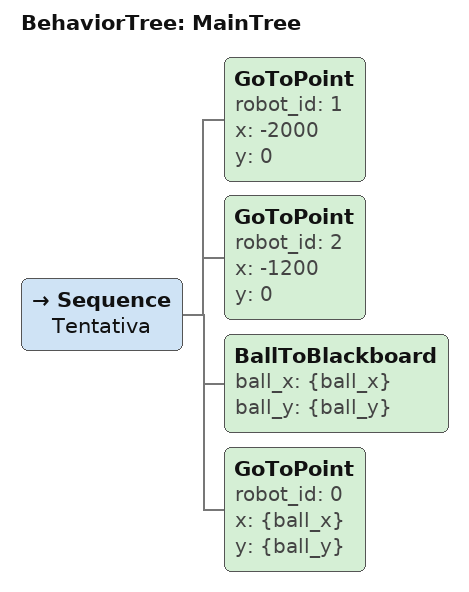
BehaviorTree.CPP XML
<root main_tree_to_execute="MainTree" BTCPP_format="4">
  <BehaviorTree ID="MainTree">
    <Sequence name="Tentativa">
      <GoToPoint robot_id="1" x="-2000" y="0" />
      <GoToPoint robot_id="2" x="-1200" y="0" />
      <BallToBlackboard ball_x="{ball_x}" ball_y="{ball_y}" />
      <GoToPoint robot_id="0" x="{ball_x}" y="{ball_y}" />
    </Sequence>
  </BehaviorTree>
</root>
